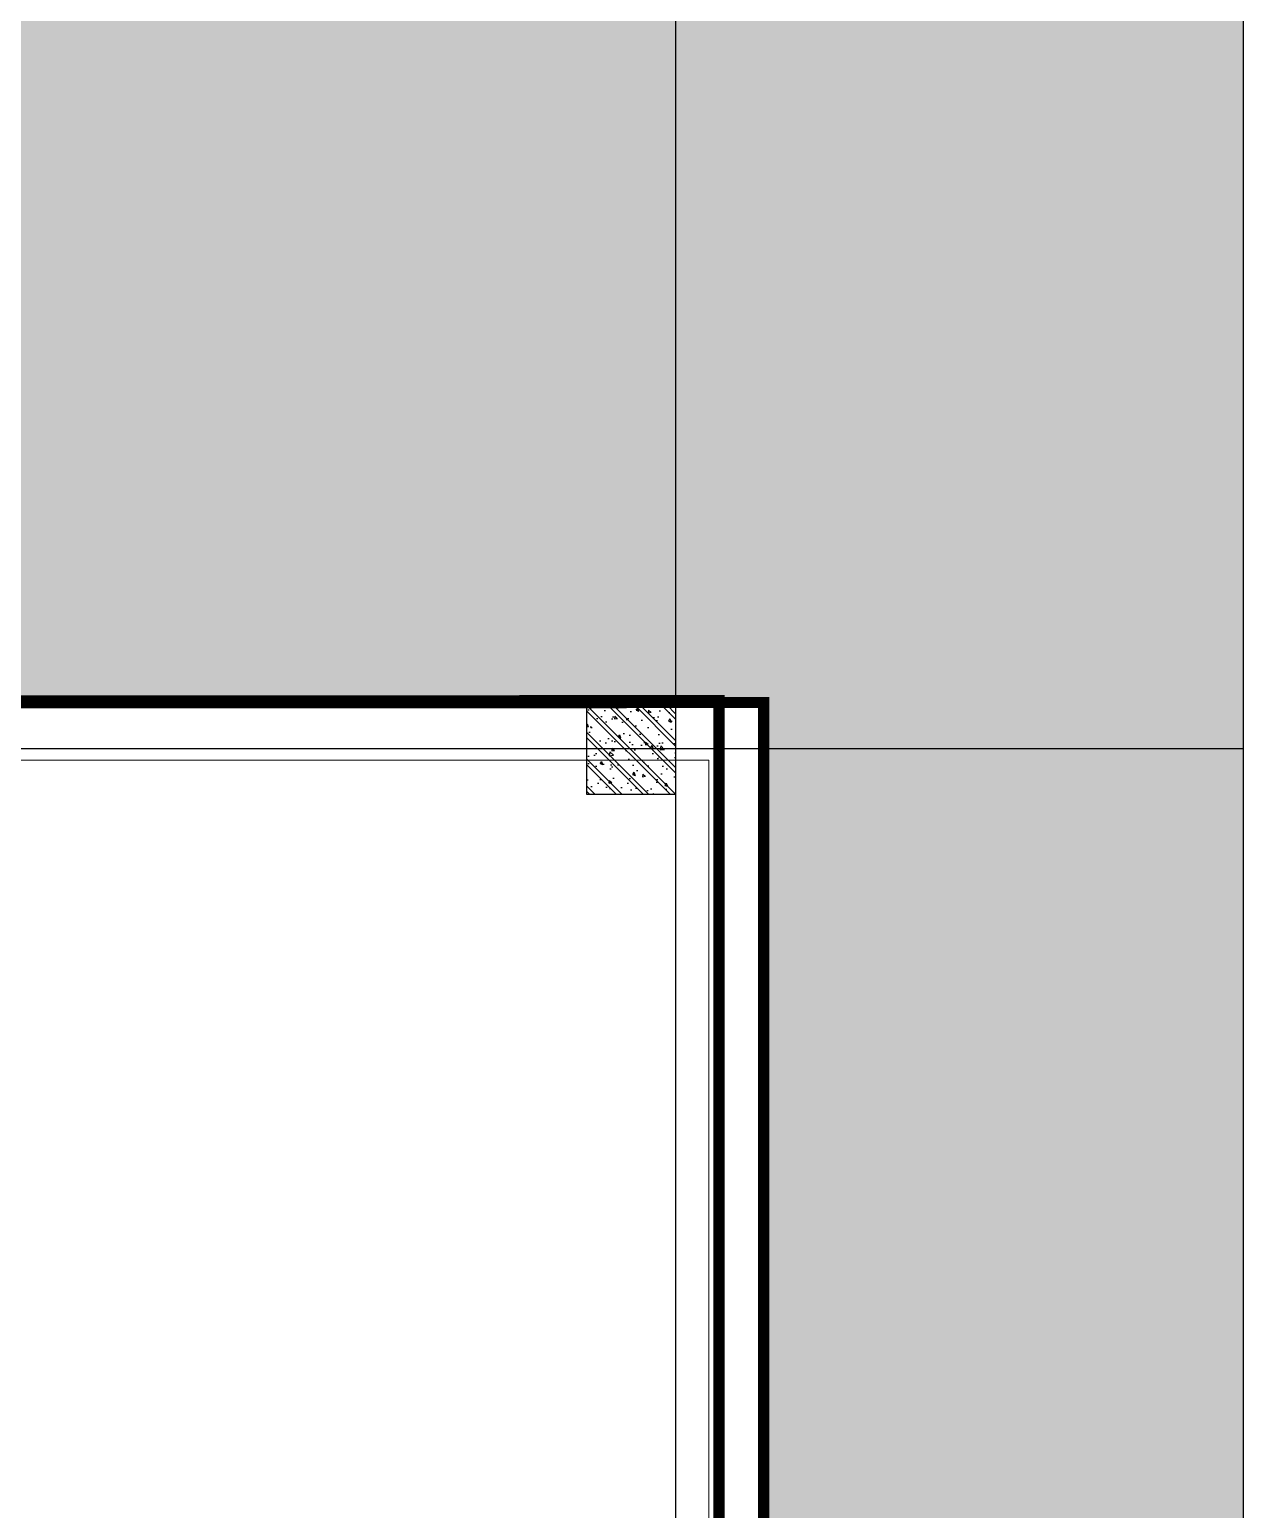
# Model space of a CAD drawing. Header units: millimetres. Extents: x -1030105 to 906887, y -616134 to 1220667.
# Drawn here: x -47782 to -42350, y 557889 to 564512 of the extents above; entities that cross this region are included whole.
import ezdxf
from ezdxf.enums import TextEntityAlignment as Align

# ---------------------------------------------------------------- set-up
doc = ezdxf.new("R2010")
doc.units = ezdxf.units.MM
doc.header["$MEASUREMENT"] = 0
for name, pattern in [('CENTER', [2, 1.25, -0.25, 0.25, -0.25]), ('DASH', [0.35, 0.25, -0.1]), ('DASHED', [0.75, 0.5, -0.25])]:
    doc.linetypes.add(name, pattern=pattern)
for name, color, linetype in [('A-Column', 4, 'Continuous'), ('A-Furniture', 143, 'Continuous'), ('KTCQ CẢNH QUAN', 192, 'Continuous'), ('XR-BC-zColumn$0$LBC - BEACH CLUB - 240809 DG Rev$0$DA-WALL-PATT', 8, 'Continuous')]:
    doc.layers.add(name, color=color, linetype=linetype)
doc.layers.add('A-Wall', color=6, linetype='Continuous', lineweight=9)
doc.styles.add('Arial_Bold', font='arialbd.ttf')

# ---------------------------------------------------------------- blocks, each defined once
blk = doc.blocks.new('FUR')
at = {"layer": 'A-Furniture', "color": 8, "linetype": 'DASH', "lineweight": 9, "ltscale": 1000, "const_width": 50}
blk.add_lwpolyline([(-33574.116996225, 38198.03701352875), (-3.274180926382542e-10, 38211.88251353393), (0, 0), (-7049.126603505938, -1.164153218269348e-10, -0.3011393681377011), (-23981.73349209089, -18888.11748647457), (-49064.43265007329, -18888.11748647457, -0.06124952190979967), (-52473.9447657284, -15923.13210822688), (-52473.9447657284, -15923.13210822688, -0.127607782766149), (-56769.0085550223, -7888.247632739716), (-57047.06649999994, -6235.426486474578, -0.1924218543560013), (-53256.03130311794, 9916.925028712954), (-55726.52506250713, 11649.12232822133, -0.09220963238652186), (-52805.8425345454, 17542.93784715806, -0.09579334497253111), (-54512.04080293298, 23938.01559452759, -0.1077169431674273), (-53957.97341630229, 28268.68321032356, -0.2285839789093287), (-47025.84992466056, 33492.16687116434, 0.2045490622853214), (-42688.61020563537, 36230.61212708103, 0.1311708844373413), (-42047.51066320275, 38025.4441493589, -0.3035398224954187), (-39524.66233420366, 41042.55836063065, -0.3273425619805889)], format="xyb", close=True, dxfattribs=at)
blk = doc.blocks.new('BỐ TRÍ LAY OUT')
at = {"layer": 'A-Furniture', "color": 3}
blk.add_blockref('FUR', (48783.7433631176, 18654.71482977469), dxfattribs=at)
blk = doc.blocks.new('*U1486')
at = {"color": 8, "linetype": 'CENTER', "ltscale": 500}
blk.add_line((-6392.643045294039, 7811.817619178139), (-6055.4829418041, 7811.817619178139), dxfattribs=at)
at = {"style": 'Arial_Bold'}
blk.add_attdef('TRUC', text='', height=2.5, dxfattribs=at).set_placement((-6401.947800032925, 7811.817619178007), align=Align.MIDDLE_CENTER)
blk = doc.blocks.new('*U1487')
at = {"color": 8, "linetype": 'CENTER', "ltscale": 500}
blk.add_line((-6401.947800033063, 7821.122373916886), (-6401.947800033064, 8224.897619178022), dxfattribs=at)
at = {"style": 'Arial_Bold'}
blk.add_attdef('TRUC', text='', height=2.5, dxfattribs=at).set_placement((-6401.947800032925, 7811.817619178007), align=Align.MIDDLE_CENTER)
blk = doc.blocks.new('TRỤC')
at = {"color": 0, "xscale": 199.9999999999901, "yscale": 199.9999999999901, "zscale": 199.9999999999901}
for name, p in [('*U1487', (1337089.560006554, -1575802.327948784)), ('*U1486', (1270336.330398289, -1505663.523835537))]:
    blk.add_blockref(name, p, dxfattribs=at)
blk = doc.blocks.new('TƯỜNG KIẾN TRÚC')
at = {"color": 0}
blk.add_lwpolyline([(0, -6547.309000000008), (0, 0), (-4910.950247566216, -8.498318493366241e-09), (-4911.950752432924, -250.0000000084983), (-250, -250), (-250, -6547.309000000008)], close=True, dxfattribs=at)
blk = doc.blocks.new('KIẾN TRÚC')
h = blk.add_hatch(color=9)
h.dxf.hatch_style = 1
edge = h.paths.add_edge_path(flags=16)
edge.add_line((62281.95049999998, 27412.02927138517), (55232.82389649404, 27412.02927138505))
edge.add_arc((32545.50878812408, 30716.66293956665), 22926.72829924391, 284.53695158247865, 351.7125813344091, ccw=False)
edge.add_line((38300.21700792988, 8523.911784915952), (13217.51784992669, 8523.911784910597))
edge.add_arc((23753.10182550838, 24110.84943410289), 18813.58963585476, 227.7677182561868, 235.9442986410003, ccw=False)
edge.add_arc((7788.819823088517, 12733.3910908635), 4187.039666959467, 236.0590124962323, 322.4360737019827, ccw=False)
edge.add_arc((13873.5970987339, 18503.25729619298), 12505.26566685072, 190.8327360748526, 227.6605687844487, ccw=False)
edge.add_arc((25477.52443721271, 20792.18331255531), 24332.69085544715, 180.6832153365221, 190.991126688788, ccw=False)
edge.add_arc((3282.93561756362, 20557.21277457592), 2137.084471138149, 101.08076224722828, 181.479400931386, ccw=False)
edge.add_line((2872.204064266523, 22654.45611475036), (4986.06665855035, 23013.11448664329))
edge.add_arc((28039.69241930227, 24288.4119512235), 23088.87273861522, 153.2014320220877, 183.1663029992741, ccw=False)
edge.add_arc((10232.26976538847, 40544.64471371844), 6483.106001901682, 182.8401094538115, 244.3962742115525, ccw=False)
edge.add_arc((-6425.00274742386, 39970.86676714511), 10185.26120742048, 1.420812516492314, 26.70695635716553)
edge.add_arc((10590.58143904217, 49414.25633883046), 9292.69259551461, 144.7133172211654, 211.5754885360199, ccw=False)
edge.add_arc((-12326.15115191392, 64090.21360378864), 17935.64217367859, 328.7375359512051, 356.1899532233969)
edge.add_arc((16735.32676788772, 62308.59922571364), 11181.04393981935, 84.1243873636841, 176.9761863570094, ccw=False)
edge.add_arc((20708.98128665387, 99752.52490135818), 26473.21942281876, 263.8653720447036, 288.4869561324928)
edge.add_arc((35667.35201082098, 54479.70646712999), 21207.13938727637, 73.35106851793267, 108.03023985438841, ccw=False)
edge.add_arc((44765.46109434243, 84516.17499720305), 10177.42256554817, 252.7258710955127, 285.7130125077479)
edge.add_arc((49658.99676799333, 68415.98596348311), 6655.601145545619, 49.49953772748103, 108.7311152981473, ccw=False)
edge.add_arc((48035.04809900769, 66009.84854850778), 9545.540963997893, -2.328829575281418, 51.46764420018991, ccw=False)
edge.add_line((57572.70516659174, 65621.96975748474), (49483.50000000001, 65623.9117849106))
edge.add_line((49483.50000000001, 65623.9117849106), (62281.95049999965, 65623.9117849191))
edge.add_line((62281.95049999965, 65623.9117849191), (62281.95049999998, 27412.02927138517))
h.paths.add_polyline_path([(0, 77895.5), (64428.50000000001, 77895.5), (64428.50000000001, -0.577250000089407), (-1.792749999687658, 0.577250000089407)])
at = {"layer": 'KTCQ CẢNH QUAN'}
blk.add_lwpolyline([(64428.50000000001, 77895.5), (0, 77895.5), (0, 0), (64428.50000000001, 0)], close=True, dxfattribs=at)
at = {"color": 3}
blk.add_blockref('TRỤC', (5188.757962470409, 8718.304113260703), dxfattribs=at)
at = {"layer": 'A-Wall'}
blk.add_blockref('TƯỜNG KIẾN TRÚC', (62285.79396247002, 65615.61311326921), dxfattribs=at)
blk = doc.blocks.new('*U1465')
at = {"layer": 'XR-BC-zColumn$0$LBC - BEACH CLUB - 240809 DG Rev$0$DA-WALL-PATT'}
h = blk.add_hatch(dxfattribs=at)
h.set_pattern_fill('1BT-01', color=256, scale=20, pattern_type=2)
h.set_pattern_definition([(49.99999999999999, (0, 0), (143.4520365201507, -12.55042699651902), [15, -165]), (355, (0, 0), (-27.7502667226, 150.4384267400024), [12, -132]), (100.4514, (11.954336, -1.045868), (115.7018763428043, 137.8879084121907), [12.748038, -140.2284224]), (46.18420000000001, (0, 40), (213.4482097251289, -33.10380286580362), [22.5, -247.5]), (96.6356, (17.787349, 37.2413386), (186.9325411097407, 194.8235741800883), [19.1220576, -210.3426]), (351.1842, (0, 40), (186.9323890267254, 194.8237201850649), [18, -198]), (21, (20, 30), (119.3814104236923, -80.52377813306776), [15, -165]), (326.0000000000001, (20, 30), (48.66306638431634, 145.0300090093706), [12, -132]), (71.4514, (29.9484466, 23.2896788), (168.044525716298, 64.50609934199048), [12.748038, -140.2284224]), (37.50000000000001, (0, 0), (2.431971063458134, 66.5787707662623), [0, -130.4, 0, -134, 0, -132.5]), (7.499999999999999, (0, 0), (52.61390748842972, 78.88234237647205), [0, -76.39999999999999, 0, -127.4, 0, -50.5]), (327.5, (-44.6, 0), (106.7644872344818, -4.510974346875951), [0, -50, 0, -156, 0, -207]), (317.5, (-64.6, 0), (116.6372338684772, 20.02099646646354), [0, -65, 0, -103.6, 0, -147]), (45, (0, 0), (-60.10407640085654, 60.10407640085654), []), (45, (0, 24.5), (-60.10407640085654, 60.10407640085654), [])])
h.paths.add_polyline_path([(6.123233995736766e-15, 0), (400, 0), (400, 400), (6.123233995736766e-15, 400)])
at = {"color": 0}
blk.add_lwpolyline([(6.123233995736766e-15, 0), (400, 0), (400, 400), (6.123233995736766e-15, 400)], close=True, dxfattribs=at).dxf.unprotected_set("ltscale", 0)
blk = doc.blocks.new('cot ngoai nha tang ham')
at = {"rotation": 270}
blk.add_blockref('*U1465', (-2939.741756570496, -29625.60970710369), dxfattribs=at)
blk = doc.blocks.new('cot tang tren')
at = {"layer": 'A-Column'}
blk.add_blockref('cot ngoai nha tang ham', (69825.38898289204, 143088.5553762205), dxfattribs=at)

msp = doc.modelspace()

# ---------------------------------------------------------------- linework, layer by layer
at = {"color": 1, "linetype": 'DASHED', "ltscale": 1000, "const_width": 50}
msp.add_lwpolyline([(-95670.36382637039, 506057.7127576224, -0.1976179126471055), (-98776.4909959755, 504407.8530505756, -0.1933850795687879), (-101327.4665850348, 505136.2682151492, -0.1620892894414481), (-105187.3251048478, 512029.4862030041, -0.0450071005246337), (-105631.9365025142, 516378.5384931223, -0.3659412979444954), (-103906.2959357335, 518530.9561147504), (-101743.9030274843, 518897.8486090698, -0.1357393945070406), (-99338.88206733699, 530570.340333024, -0.2750178852905023), (-103021.3730096331, 536099.9135275302, 0.1107814983251507), (-104104.8374997806, 540424.9028483479, -0.3003100923854334), (-103773.2822078853, 550658.8466900261, 0.1203599662960986), (-101208.6497629923, 558774.9105705839, -0.4288681078624456), (-88898.57935298752, 569307.4033231586, 0.107847157214301), (-77675.15854412533, 570521.9329957211, -0.1524819869208155), (-65035.16077594279, 570674.3053047663, 0.1449358142641596), (-59256.79872041271, 570595.5800135372, -0.2643588036035894), (-52796.99522499467, 569353.4099046133, -0.2237263001650759), (-49205.79483340826, 561498.4697574847), (-44496.54950000049, 561500.4117849191), (-44496.54950000002, 523288.5292713851), (-51545.67610350606, 523288.5292713851, -0.3011393681377011), (-68478.28299209109, 504400.4117849106), (-93560.98215007345, 504400.4117849106, -0.03627546227429911), (-95670.36382637039, 506057.7127576224)], format="xyb", dxfattribs=at)
msp.add_lwpolyline([(-78070.66649622499, 561486.5662849139), (-44496.54950000049, 561500.4117849191), (-44496.54950000002, 523288.5292713852), (-51545.67610350606, 523288.5292713851, -0.3011393681377011), (-68478.28299209109, 504400.4117849106), (-93560.98215007345, 504400.4117849106, -0.06124952190979967), (-96970.49426572846, 507365.3971631583), (-95985.65071073879, 508253.6354169543, -0.1789094553322439), (-99393.28219433251, 517053.1027849106), (-101543.616, 517053.1027849106, -0.1924218543560013), (-97752.580803118, 533205.4543000981), (-100223.0745625073, 534937.6515996065, -0.09220963238652186), (-97302.3920345456, 540831.4671185432, -0.09579334497253111), (-99008.59030293307, 547226.5448659128, -0.1077169431674273), (-98454.52291630238, 551557.2124817087, -0.2285839789093287), (-91522.39942466054, 556780.6961425495, 0.2045490622853214), (-87185.15970563545, 559519.1413984662, 0.1311708844373413), (-86544.06016320275, 561313.9734207441, -0.3035398224954187), (-84021.21183420374, 564331.0876320158, -0.3273425619805889)], format="xyb", close=True, dxfattribs=at)

# ---------------------------------------------------------------- block references
at = {"color": 3}
for name, p in [('KIẾN TRÚC', (-106778.5, 495876.5)), ('BỐ TRÍ LAY OUT', (-93480.29286311776, 504642.1131132607))]:
    msp.add_blockref(name, p, dxfattribs=at)
at = {"layer": 'A-Column'}
msp.add_blockref('cot tang tren', (-112175.3889829109, 448026.8494373155), dxfattribs=at)

doc.saveas('drawing.dxf')
